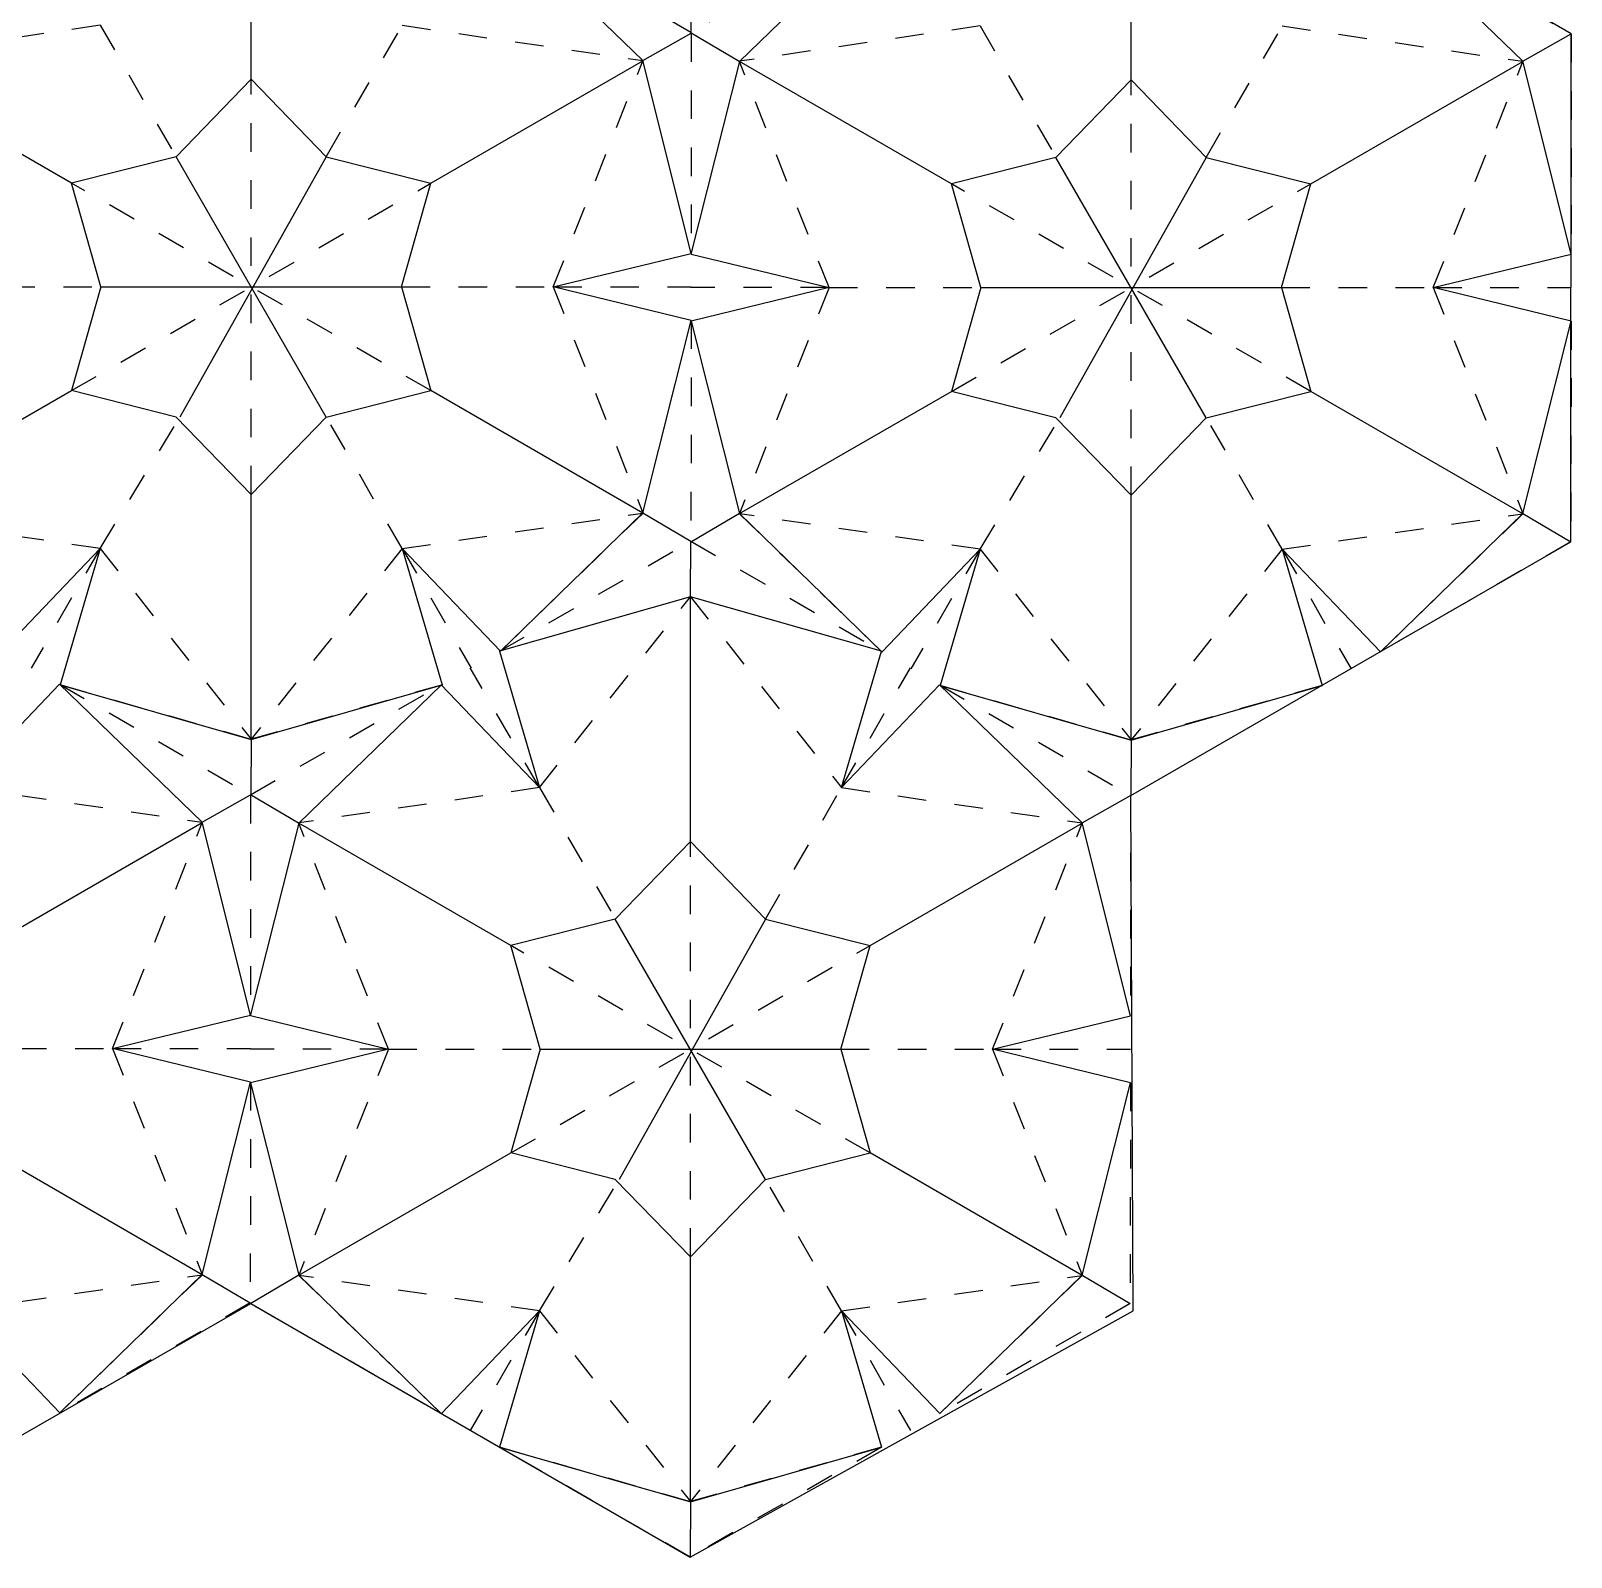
# Model space of a CAD drawing. Extents: x 8 to 204, y -288 to -10.
# Drawn here: x 127.9 to 204, y -243.4 to -168 of the extents above; entities that cross this region are included whole.
import ezdxf

# ---------------------------------------------------------------- set-up
doc = ezdxf.new("R2010")
doc.units = 0
for name, pattern in [('AI-LINETYPE-399', [2.822222, 1.411111, -1.411111]), ('AI-LINETYPE-482', [2.822222, 1.411111, -1.411111]), ('AI-LINETYPE-483', [2.822222, 1.411111, -1.411111]), ('AI-LINETYPE-484', [2.822222, 1.411111, -1.411111]), ('AI-LINETYPE-485', [2.822222, 1.411111, -1.411111]), ('AI-LINETYPE-486', [2.822222, 1.411111, -1.411111]), ('AI-LINETYPE-487', [2.822222, 1.411111, -1.411111]), ('AI-LINETYPE-488', [2.822222, 1.411111, -1.411111]), ('AI-LINETYPE-489', [2.822222, 1.411111, -1.411111]), ('AI-LINETYPE-490', [2.822222, 1.411111, -1.411111]), ('AI-LINETYPE-491', [2.822222, 1.411111, -1.411111]), ('AI-LINETYPE-492', [2.822222, 1.411111, -1.411111]), ('AI-LINETYPE-493', [2.822222, 1.411111, -1.411111]), ('AI-LINETYPE-494', [2.822222, 1.411111, -1.411111]), ('AI-LINETYPE-495', [2.822222, 1.411111, -1.411111]), ('AI-LINETYPE-499', [2.822222, 1.411111, -1.411111]), ('AI-LINETYPE-500', [2.822222, 1.411111, -1.411111]), ('AI-LINETYPE-502', [2.822222, 1.411111, -1.411111]), ('AI-LINETYPE-503', [2.822222, 1.411111, -1.411111]), ('AI-LINETYPE-506', [2.822222, 1.411111, -1.411111]), ('AI-LINETYPE-508', [2.822222, 1.411111, -1.411111]), ('AI-LINETYPE-509', [2.822222, 1.411111, -1.411111]), ('AI-LINETYPE-510', [2.822222, 1.411111, -1.411111]), ('AI-LINETYPE-511', [2.822222, 1.411111, -1.411111]), ('AI-LINETYPE-512', [2.822222, 1.411111, -1.411111]), ('AI-LINETYPE-519', [2.822222, 1.411111, -1.411111]), ('AI-LINETYPE-520', [2.822222, 1.411111, -1.411111]), ('AI-LINETYPE-523', [2.822222, 1.411111, -1.411111]), ('AI-LINETYPE-524', [2.822222, 1.411111, -1.411111]), ('AI-LINETYPE-525', [2.822222, 1.411111, -1.411111]), ('AI-LINETYPE-526', [2.822222, 1.411111, -1.411111]), ('AI-LINETYPE-527', [2.822222, 1.411111, -1.411111]), ('AI-LINETYPE-528', [2.822222, 1.411111, -1.411111]), ('AI-LINETYPE-529', [2.822222, 1.411111, -1.411111]), ('AI-LINETYPE-530', [2.822222, 1.411111, -1.411111]), ('AI-LINETYPE-531', [2.822222, 1.411111, -1.411111]), ('AI-LINETYPE-532', [2.822222, 1.411111, -1.411111]), ('AI-LINETYPE-533', [2.822222, 1.411111, -1.411111]), ('AI-LINETYPE-534', [2.822222, 1.411111, -1.411111]), ('AI-LINETYPE-535', [2.822222, 1.411111, -1.411111]), ('AI-LINETYPE-536', [2.822222, 1.411111, -1.411111]), ('AI-LINETYPE-537', [2.822222, 1.411111, -1.411111]), ('AI-LINETYPE-540', [2.822222, 1.411111, -1.411111]), ('AI-LINETYPE-541', [2.822222, 1.411111, -1.411111]), ('AI-LINETYPE-542', [2.822222, 1.411111, -1.411111]), ('AI-LINETYPE-543', [2.822222, 1.411111, -1.411111]), ('AI-LINETYPE-544', [2.822222, 1.411111, -1.411111]), ('AI-LINETYPE-545', [2.822222, 1.411111, -1.411111]), ('AI-LINETYPE-548', [2.822222, 1.411111, -1.411111]), ('AI-LINETYPE-549', [2.822222, 1.411111, -1.411111]), ('AI-LINETYPE-550', [2.822222, 1.411111, -1.411111]), ('AI-LINETYPE-551', [2.822222, 1.411111, -1.411111]), ('AI-LINETYPE-552', [2.822222, 1.411111, -1.411111]), ('AI-LINETYPE-553', [2.822222, 1.411111, -1.411111]), ('AI-LINETYPE-554', [2.822222, 1.411111, -1.411111]), ('AI-LINETYPE-558', [2.822222, 1.411111, -1.411111]), ('AI-LINETYPE-559', [2.822222, 1.411111, -1.411111]), ('AI-LINETYPE-560', [2.822222, 1.411111, -1.411111]), ('AI-LINETYPE-561', [2.822222, 1.411111, -1.411111]), ('AI-LINETYPE-562', [2.822222, 1.411111, -1.411111]), ('AI-LINETYPE-563', [2.822222, 1.411111, -1.411111]), ('AI-LINETYPE-656', [2.822222, 1.411111, -1.411111]), ('AI-LINETYPE-658', [2.822222, 1.411111, -1.411111]), ('AI-LINETYPE-664', [2.822222, 1.411111, -1.411111]), ('AI-LINETYPE-665', [2.822222, 1.411111, -1.411111]), ('AI-LINETYPE-666', [2.822222, 1.411111, -1.411111]), ('AI-LINETYPE-667', [2.822222, 1.411111, -1.411111]), ('AI-LINETYPE-675', [2.822222, 1.411111, -1.411111]), ('AI-LINETYPE-684', [2.822222, 1.411111, -1.411111]), ('AI-LINETYPE-688', [2.822222, 1.411111, -1.411111]), ('AI-LINETYPE-690', [2.822222, 1.411111, -1.411111]), ('AI-LINETYPE-691', [2.822222, 1.411111, -1.411111]), ('AI-LINETYPE-692', [2.822222, 1.411111, -1.411111]), ('AI-LINETYPE-693', [2.822222, 1.411111, -1.411111]), ('AI-LINETYPE-694', [2.822222, 1.411111, -1.411111]), ('AI-LINETYPE-695', [2.822222, 1.411111, -1.411111]), ('AI-LINETYPE-696', [2.822222, 1.411111, -1.411111]), ('AI-LINETYPE-697', [2.822222, 1.411111, -1.411111]), ('AI-LINETYPE-698', [2.822222, 1.411111, -1.411111]), ('AI-LINETYPE-699', [2.822222, 1.411111, -1.411111]), ('AI-LINETYPE-700', [2.822222, 1.411111, -1.411111]), ('AI-LINETYPE-701', [2.822222, 1.411111, -1.411111]), ('AI-LINETYPE-702', [2.822222, 1.411111, -1.411111]), ('AI-LINETYPE-703', [2.822222, 1.411111, -1.411111]), ('AI-LINETYPE-704', [2.822222, 1.411111, -1.411111]), ('AI-LINETYPE-705', [2.822222, 1.411111, -1.411111]), ('AI-LINETYPE-706', [2.822222, 1.411111, -1.411111]), ('AI-LINETYPE-707', [2.822222, 1.411111, -1.411111]), ('AI-LINETYPE-708', [2.822222, 1.411111, -1.411111]), ('AI-LINETYPE-709', [2.822222, 1.411111, -1.411111]), ('AI-LINETYPE-710', [2.822222, 1.411111, -1.411111]), ('AI-LINETYPE-711', [2.822222, 1.411111, -1.411111]), ('AI-LINETYPE-712', [2.822222, 1.411111, -1.411111]), ('AI-LINETYPE-713', [2.822222, 1.411111, -1.411111]), ('AI-LINETYPE-714', [2.822222, 1.411111, -1.411111]), ('AI-LINETYPE-715', [2.822222, 1.411111, -1.411111]), ('AI-LINETYPE-716', [2.822222, 1.411111, -1.411111]), ('AI-LINETYPE-717', [2.822222, 1.411111, -1.411111]), ('AI-LINETYPE-718', [2.822222, 1.411111, -1.411111]), ('AI-LINETYPE-719', [2.822222, 1.411111, -1.411111]), ('AI-LINETYPE-720', [2.822222, 1.411111, -1.411111]), ('AI-LINETYPE-721', [2.822222, 1.411111, -1.411111]), ('AI-LINETYPE-722', [2.822222, 1.411111, -1.411111]), ('AI-LINETYPE-723', [2.822222, 1.411111, -1.411111]), ('AI-LINETYPE-724', [2.822222, 1.411111, -1.411111]), ('AI-LINETYPE-725', [2.822222, 1.411111, -1.411111]), ('AI-LINETYPE-726', [2.822222, 1.411111, -1.411111]), ('AI-LINETYPE-727', [2.822222, 1.411111, -1.411111]), ('AI-LINETYPE-728', [2.822222, 1.411111, -1.411111]), ('AI-LINETYPE-807', [2.822222, 1.411111, -1.411111]), ('AI-LINETYPE-808', [2.822222, 1.411111, -1.411111]), ('AI-LINETYPE-809', [2.822222, 1.411111, -1.411111]), ('AI-LINETYPE-810', [2.822222, 1.411111, -1.411111]), ('AI-LINETYPE-812', [2.822222, 1.411111, -1.411111]), ('AI-LINETYPE-813', [2.822222, 1.411111, -1.411111])]:
    doc.linetypes.add(name, pattern=pattern)
for name, color, linetype in [('CUTLINE', 7, 'CONTINUOUS'), ('MOUNTAINLINE', 7, 'CONTINUOUS'), ('VALLEYLINE', 7, 'CONTINUOUS')]:
    doc.layers.add(name, color=color, linetype=linetype)

# ---------------------------------------------------------------- blocks, each defined once
blk = doc.blocks.new('BLOCK_146')
at = {"layer": 'VALLEYLINE', "color": 29, "linetype": 'AI-LINETYPE-490'}
blk.add_lwpolyline([(146.215, -193.541), (138.756, -202.964)], dxfattribs=at)
blk = doc.blocks.new('BLOCK_147')
at = {"layer": 'VALLEYLINE', "color": 29, "linetype": 'AI-LINETYPE-491'}
blk.add_lwpolyline([(131.288, -193.541), (138.746, -202.964)], dxfattribs=at)
blk = doc.blocks.new('BLOCK_148')
at = {"layer": 'VALLEYLINE', "color": 29, "linetype": 'AI-LINETYPE-492'}
blk.add_lwpolyline([(153.676, -180.615), (158.107, -191.786)], dxfattribs=at)
blk = doc.blocks.new('BLOCK_149')
at = {"layer": 'VALLEYLINE', "color": 29, "linetype": 'AI-LINETYPE-493'}
blk.add_lwpolyline([(146.213, -193.542), (158.102, -191.794)], dxfattribs=at)
blk = doc.blocks.new('BLOCK_150')
at = {"layer": 'VALLEYLINE', "color": 29, "linetype": 'AI-LINETYPE-494'}
blk.add_lwpolyline([(146.213, -167.69), (158.102, -169.438)], dxfattribs=at)
blk = doc.blocks.new('BLOCK_151')
at = {"layer": 'VALLEYLINE', "color": 29, "linetype": 'AI-LINETYPE-495'}
blk.add_lwpolyline([(153.676, -180.618), (158.107, -169.447)], dxfattribs=at)
blk = doc.blocks.new('BLOCK_155')
at = {"layer": 'VALLEYLINE', "color": 29, "linetype": 'AI-LINETYPE-499'}
blk.add_lwpolyline([(131.29, -167.69), (119.4, -169.438)], dxfattribs=at)
blk = doc.blocks.new('BLOCK_156')
at = {"layer": 'VALLEYLINE', "color": 29, "linetype": 'AI-LINETYPE-500'}
blk.add_lwpolyline([(131.29, -193.542), (119.4, -191.794)], dxfattribs=at)
blk = doc.blocks.new('BLOCK_158')
at = {"layer": 'VALLEYLINE', "color": 29, "linetype": 'AI-LINETYPE-532'}
blk.add_lwpolyline([(189.693, -193.575), (182.235, -202.998)], dxfattribs=at)
blk = doc.blocks.new('BLOCK_159')
at = {"layer": 'VALLEYLINE', "color": 29, "linetype": 'AI-LINETYPE-533'}
blk.add_lwpolyline([(174.766, -193.575), (182.225, -202.998)], dxfattribs=at)
blk = doc.blocks.new('BLOCK_160')
at = {"layer": 'VALLEYLINE', "color": 29, "linetype": 'AI-LINETYPE-534'}
blk.add_lwpolyline([(197.155, -180.649), (201.586, -191.82)], dxfattribs=at)
blk = doc.blocks.new('BLOCK_161')
at = {"layer": 'VALLEYLINE', "color": 29, "linetype": 'AI-LINETYPE-535'}
blk.add_lwpolyline([(189.691, -193.576), (201.581, -191.828)], dxfattribs=at)
blk = doc.blocks.new('BLOCK_162')
at = {"layer": 'VALLEYLINE', "color": 29, "linetype": 'AI-LINETYPE-536'}
blk.add_lwpolyline([(189.691, -167.724), (201.581, -169.473)], dxfattribs=at)
blk = doc.blocks.new('BLOCK_163')
at = {"layer": 'VALLEYLINE', "color": 29, "linetype": 'AI-LINETYPE-537'}
blk.add_lwpolyline([(197.155, -180.652), (201.586, -169.481)], dxfattribs=at)
blk = doc.blocks.new('BLOCK_166')
at = {"layer": 'VALLEYLINE', "color": 29, "linetype": 'AI-LINETYPE-540'}
blk.add_lwpolyline([(167.305, -180.652), (162.874, -169.481)], dxfattribs=at)
blk = doc.blocks.new('BLOCK_167')
at = {"layer": 'VALLEYLINE', "color": 29, "linetype": 'AI-LINETYPE-541'}
blk.add_lwpolyline([(174.768, -167.724), (162.879, -169.473)], dxfattribs=at)
blk = doc.blocks.new('BLOCK_168')
at = {"layer": 'VALLEYLINE', "color": 29, "linetype": 'AI-LINETYPE-542'}
blk.add_lwpolyline([(174.768, -193.576), (162.879, -191.828)], dxfattribs=at)
blk = doc.blocks.new('BLOCK_169')
at = {"layer": 'VALLEYLINE', "color": 29, "linetype": 'AI-LINETYPE-543'}
blk.add_lwpolyline([(167.305, -180.649), (162.874, -191.82)], dxfattribs=at)
blk = doc.blocks.new('BLOCK_196')
at = {"layer": 'VALLEYLINE', "color": 29, "linetype": 'AI-LINETYPE-664'}
blk.add_lwpolyline([(131.902, -218.243), (136.333, -229.413)], dxfattribs=at)
blk = doc.blocks.new('BLOCK_197')
at = {"layer": 'VALLEYLINE', "color": 29, "linetype": 'AI-LINETYPE-665'}
blk.add_lwpolyline([(124.439, -231.17), (136.329, -229.422)], dxfattribs=at)
blk = doc.blocks.new('BLOCK_198')
at = {"layer": 'VALLEYLINE', "color": 29, "linetype": 'AI-LINETYPE-666'}
blk.add_lwpolyline([(124.439, -205.318), (136.329, -207.066)], dxfattribs=at)
blk = doc.blocks.new('BLOCK_199')
at = {"layer": 'VALLEYLINE', "color": 29, "linetype": 'AI-LINETYPE-667'}
blk.add_lwpolyline([(131.902, -218.245), (136.333, -207.074)], dxfattribs=at)
blk = doc.blocks.new('BLOCK_206')
at = {"layer": 'VALLEYLINE', "color": 29, "linetype": 'AI-LINETYPE-699'}
blk.add_lwpolyline([(167.919, -231.203), (160.461, -240.626)], dxfattribs=at)
blk = doc.blocks.new('BLOCK_207')
at = {"layer": 'VALLEYLINE', "color": 29, "linetype": 'AI-LINETYPE-700'}
blk.add_lwpolyline([(152.993, -231.203), (160.451, -240.626)], dxfattribs=at)
blk = doc.blocks.new('BLOCK_208')
at = {"layer": 'VALLEYLINE', "color": 29, "linetype": 'AI-LINETYPE-701'}
blk.add_lwpolyline([(175.381, -218.277), (179.812, -229.448)], dxfattribs=at)
blk = doc.blocks.new('BLOCK_209')
at = {"layer": 'VALLEYLINE', "color": 29, "linetype": 'AI-LINETYPE-702'}
blk.add_lwpolyline([(167.917, -231.204), (179.807, -229.456)], dxfattribs=at)
blk = doc.blocks.new('BLOCK_210')
at = {"layer": 'VALLEYLINE', "color": 29, "linetype": 'AI-LINETYPE-703'}
blk.add_lwpolyline([(167.917, -205.352), (179.807, -207.1)], dxfattribs=at)
blk = doc.blocks.new('BLOCK_211')
at = {"layer": 'VALLEYLINE', "color": 29, "linetype": 'AI-LINETYPE-704'}
blk.add_lwpolyline([(175.381, -218.28), (179.812, -207.108)], dxfattribs=at)
blk = doc.blocks.new('BLOCK_212')
at = {"layer": 'VALLEYLINE', "color": 29, "linetype": 'AI-LINETYPE-705'}
blk.add_lwpolyline([(152.993, -205.354), (160.451, -195.931)], dxfattribs=at)
blk = doc.blocks.new('BLOCK_213')
at = {"layer": 'VALLEYLINE', "color": 29, "linetype": 'AI-LINETYPE-706'}
blk.add_lwpolyline([(160.461, -195.93), (167.919, -205.354)], dxfattribs=at)
blk = doc.blocks.new('BLOCK_214')
at = {"layer": 'VALLEYLINE', "color": 29, "linetype": 'AI-LINETYPE-707'}
blk.add_lwpolyline([(145.531, -218.28), (141.1, -207.108)], dxfattribs=at)
blk = doc.blocks.new('BLOCK_215')
at = {"layer": 'VALLEYLINE', "color": 29, "linetype": 'AI-LINETYPE-708'}
blk.add_lwpolyline([(152.995, -205.352), (141.105, -207.1)], dxfattribs=at)
blk = doc.blocks.new('BLOCK_216')
at = {"layer": 'VALLEYLINE', "color": 29, "linetype": 'AI-LINETYPE-709'}
blk.add_lwpolyline([(152.995, -231.204), (141.105, -229.456)], dxfattribs=at)
blk = doc.blocks.new('BLOCK_217')
at = {"layer": 'VALLEYLINE', "color": 29, "linetype": 'AI-LINETYPE-710'}
blk.add_lwpolyline([(145.531, -218.277), (141.1, -229.448)], dxfattribs=at)
blk = doc.blocks.new('BLOCK_386')
at = {"layer": 'MOUNTAINLINE', "color": 29}
blk.add_lwpolyline([(142.464, -187.046), (138.751, -190.872)], dxfattribs=at)
blk = doc.blocks.new('BLOCK_387')
at = {"layer": 'MOUNTAINLINE', "color": 29}
blk.add_lwpolyline([(135.039, -187.046), (138.751, -190.872)], dxfattribs=at)
blk = doc.blocks.new('BLOCK_388')
at = {"layer": 'MOUNTAINLINE', "color": 29}
blk.add_lwpolyline([(146.176, -180.616), (147.633, -185.744)], dxfattribs=at)
blk = doc.blocks.new('BLOCK_389')
at = {"layer": 'MOUNTAINLINE', "color": 29}
blk.add_lwpolyline([(142.464, -187.046), (147.633, -185.744)], dxfattribs=at)
blk = doc.blocks.new('BLOCK_390')
at = {"layer": 'MOUNTAINLINE', "color": 29}
blk.add_lwpolyline([(142.464, -174.186), (147.633, -175.488)], dxfattribs=at)
blk = doc.blocks.new('BLOCK_391')
at = {"layer": 'MOUNTAINLINE', "color": 29}
blk.add_lwpolyline([(146.176, -180.616), (147.633, -175.488)], dxfattribs=at)
blk = doc.blocks.new('BLOCK_392')
at = {"layer": 'MOUNTAINLINE', "color": 29}
blk.add_lwpolyline([(135.039, -174.186), (138.751, -170.36)], dxfattribs=at)
blk = doc.blocks.new('BLOCK_393')
at = {"layer": 'MOUNTAINLINE', "color": 29}
blk.add_lwpolyline([(142.464, -174.186), (138.751, -170.36)], dxfattribs=at)
blk = doc.blocks.new('BLOCK_394')
at = {"layer": 'MOUNTAINLINE', "color": 29}
blk.add_lwpolyline([(131.326, -180.616), (129.87, -175.488)], dxfattribs=at)
blk = doc.blocks.new('BLOCK_395')
at = {"layer": 'MOUNTAINLINE', "color": 29}
blk.add_lwpolyline([(135.039, -174.186), (129.87, -175.488)], dxfattribs=at)
blk = doc.blocks.new('BLOCK_396')
at = {"layer": 'MOUNTAINLINE', "color": 29}
blk.add_lwpolyline([(135.039, -187.046), (129.87, -185.744)], dxfattribs=at)
blk = doc.blocks.new('BLOCK_397')
at = {"layer": 'MOUNTAINLINE', "color": 29}
blk.add_lwpolyline([(131.326, -180.616), (129.87, -185.744)], dxfattribs=at)
blk = doc.blocks.new('BLOCK_398')
at = {"layer": 'MOUNTAINLINE', "color": 29}
blk.add_lwpolyline([(185.942, -187.081), (182.23, -190.906)], dxfattribs=at)
blk = doc.blocks.new('BLOCK_399')
at = {"layer": 'MOUNTAINLINE', "color": 29}
blk.add_lwpolyline([(178.517, -187.081), (182.23, -190.906)], dxfattribs=at)
blk = doc.blocks.new('BLOCK_400')
at = {"layer": 'MOUNTAINLINE', "color": 29}
blk.add_lwpolyline([(189.655, -180.651), (191.111, -185.778)], dxfattribs=at)
blk = doc.blocks.new('BLOCK_401')
at = {"layer": 'MOUNTAINLINE', "color": 29}
blk.add_lwpolyline([(185.942, -187.081), (191.111, -185.778)], dxfattribs=at)
blk = doc.blocks.new('BLOCK_402')
at = {"layer": 'MOUNTAINLINE', "color": 29}
blk.add_lwpolyline([(185.942, -174.22), (191.111, -175.522)], dxfattribs=at)
blk = doc.blocks.new('BLOCK_403')
at = {"layer": 'MOUNTAINLINE', "color": 29}
blk.add_lwpolyline([(189.655, -180.65), (191.111, -175.522)], dxfattribs=at)
blk = doc.blocks.new('BLOCK_404')
at = {"layer": 'MOUNTAINLINE', "color": 29}
blk.add_lwpolyline([(178.517, -174.22), (182.23, -170.395)], dxfattribs=at)
blk = doc.blocks.new('BLOCK_405')
at = {"layer": 'MOUNTAINLINE', "color": 29}
blk.add_lwpolyline([(185.942, -174.22), (182.23, -170.395)], dxfattribs=at)
blk = doc.blocks.new('BLOCK_406')
at = {"layer": 'MOUNTAINLINE', "color": 29}
blk.add_lwpolyline([(174.805, -180.65), (173.348, -175.522)], dxfattribs=at)
blk = doc.blocks.new('BLOCK_407')
at = {"layer": 'MOUNTAINLINE', "color": 29}
blk.add_lwpolyline([(178.517, -174.22), (173.348, -175.522)], dxfattribs=at)
blk = doc.blocks.new('BLOCK_408')
at = {"layer": 'MOUNTAINLINE', "color": 29}
blk.add_lwpolyline([(178.517, -187.081), (173.348, -185.778)], dxfattribs=at)
blk = doc.blocks.new('BLOCK_409')
at = {"layer": 'MOUNTAINLINE', "color": 29}
blk.add_lwpolyline([(174.805, -180.651), (173.348, -185.778)], dxfattribs=at)
blk = doc.blocks.new('BLOCK_446')
at = {"layer": 'MOUNTAINLINE', "color": 29}
blk.add_lwpolyline([(164.168, -224.708), (160.456, -228.534)], dxfattribs=at)
blk = doc.blocks.new('BLOCK_447')
at = {"layer": 'MOUNTAINLINE', "color": 29}
blk.add_lwpolyline([(156.744, -224.708), (160.456, -228.534)], dxfattribs=at)
blk = doc.blocks.new('BLOCK_448')
at = {"layer": 'MOUNTAINLINE', "color": 29}
blk.add_lwpolyline([(167.881, -218.278), (169.337, -223.406)], dxfattribs=at)
blk = doc.blocks.new('BLOCK_449')
at = {"layer": 'MOUNTAINLINE', "color": 29}
blk.add_lwpolyline([(164.168, -224.708), (169.337, -223.406)], dxfattribs=at)
blk = doc.blocks.new('BLOCK_450')
at = {"layer": 'MOUNTAINLINE', "color": 29}
blk.add_lwpolyline([(164.168, -211.848), (169.337, -213.15)], dxfattribs=at)
blk = doc.blocks.new('BLOCK_451')
at = {"layer": 'MOUNTAINLINE', "color": 29}
blk.add_lwpolyline([(167.881, -218.278), (169.337, -213.15)], dxfattribs=at)
blk = doc.blocks.new('BLOCK_452')
at = {"layer": 'MOUNTAINLINE', "color": 29}
blk.add_lwpolyline([(156.744, -211.848), (160.456, -208.022)], dxfattribs=at)
blk = doc.blocks.new('BLOCK_453')
at = {"layer": 'MOUNTAINLINE', "color": 29}
blk.add_lwpolyline([(164.168, -211.848), (160.456, -208.022)], dxfattribs=at)
blk = doc.blocks.new('BLOCK_454')
at = {"layer": 'MOUNTAINLINE', "color": 29}
blk.add_lwpolyline([(153.031, -218.278), (151.575, -213.15)], dxfattribs=at)
blk = doc.blocks.new('BLOCK_455')
at = {"layer": 'MOUNTAINLINE', "color": 29}
blk.add_lwpolyline([(156.744, -211.848), (151.575, -213.15)], dxfattribs=at)
blk = doc.blocks.new('BLOCK_456')
at = {"layer": 'MOUNTAINLINE', "color": 29}
blk.add_lwpolyline([(156.744, -224.708), (151.575, -223.406)], dxfattribs=at)
blk = doc.blocks.new('BLOCK_457')
at = {"layer": 'MOUNTAINLINE', "color": 29}
blk.add_lwpolyline([(153.031, -218.278), (151.575, -223.406)], dxfattribs=at)

msp = doc.modelspace()

# ---------------------------------------------------------------- linework, layer by layer
at = {"layer": 'CUTLINE', "color": 29}
msp.add_lwpolyline([(8.336, -155.417), (30.06, -167.982), (30.07, -193.11), (8.287, -205.61), (8.296, -230.738), (30.001, -243.272), (51.775, -230.773), (73.48, -243.306), (95.253, -230.807), (116.958, -243.341), (138.732, -230.841), (160.437, -243.375), (182.335, -231.204), (182.21, -205.747), (203.954, -193.216), (203.974, -168.119), (182.22, -155.522)], dxfattribs=at)
at = {"layer": 'MOUNTAINLINE', "color": 29}
for points in [[(138.751, -170.36), (138.756, -158.268)], [(182.23, -170.395), (182.235, -158.303)], [(160.496, -178.961), (158.102, -169.438), (151.058, -162.614)], [(169.924, -162.647), (162.878, -169.487), (160.473, -178.994)], [(203.974, -178.995), (201.581, -169.473), (194.537, -162.648)], [(160.5, -165.304), (160.476, -168.053)], [(158.102, -169.438), (160.496, -168.085)], [(162.864, -169.481), (160.496, -168.085)], [(201.581, -169.473), (203.974, -168.119)], [(129.87, -175.488), (119.4, -169.452)], [(147.633, -175.488), (158.107, -169.447)], [(173.348, -175.522), (162.878, -169.487)], [(191.111, -175.522), (201.586, -169.481)], [(142.464, -187.046), (135.039, -174.186)], [(142.464, -174.186), (135.23, -187.046)], [(185.942, -187.081), (178.517, -174.22)], [(185.942, -174.22), (178.708, -187.081)], [(160.496, -182.274), (153.676, -180.615), (160.496, -178.961)], [(160.486, -178.993), (167.305, -180.652), (160.486, -182.305)], [(203.974, -182.308), (197.155, -180.649), (203.974, -178.995)], [(131.326, -180.616), (146.176, -180.616)], [(174.805, -180.65), (189.655, -180.651)], [(151.066, -198.62), (158.107, -191.786), (160.496, -182.274)], [(160.486, -182.305), (162.883, -191.817), (169.912, -198.653)], [(194.545, -198.654), (201.586, -191.82), (203.974, -182.308)], [(119.405, -191.783), (129.87, -185.744)], [(158.102, -191.794), (147.633, -185.744)], [(162.883, -191.817), (173.348, -185.778)], [(201.581, -191.828), (191.111, -185.778)], [(138.751, -202.972), (138.751, -190.872)], [(182.23, -203.006), (182.23, -190.906)], [(158.107, -191.786), (160.476, -193.181)], [(162.874, -191.817), (160.505, -193.213)], [(201.586, -191.82), (203.954, -193.216)], [(160.451, -195.931), (160.476, -193.181)], [(126.438, -198.627), (131.29, -193.542), (129.312, -200.274)], [(151.066, -198.62), (146.213, -193.542), (148.183, -200.281)], [(169.917, -198.661), (174.768, -193.576), (172.791, -200.309)], [(194.545, -198.654), (189.691, -193.576), (191.662, -200.316)], [(169.895, -198.619), (160.451, -195.931), (151.019, -198.618)], [(160.456, -208.022), (160.461, -195.93)], [(129.285, -200.241), (124.441, -205.319), (126.416, -198.585)], [(151.019, -198.618), (152.995, -205.352), (148.141, -200.274)], [(172.763, -200.275), (167.919, -205.354), (169.895, -198.619)], [(138.722, -216.589), (136.329, -207.066), (129.285, -200.241)], [(129.312, -200.274), (138.751, -202.972), (148.183, -200.281)], [(148.151, -200.274), (141.104, -207.114), (138.7, -216.622)], [(182.2, -216.623), (179.807, -207.1), (172.763, -200.275)], [(172.791, -200.309), (182.23, -203.006), (191.662, -200.316)], [(138.756, -202.964), (138.732, -205.713)], [(182.235, -202.998), (182.21, -205.747)], [(136.329, -207.066), (138.722, -205.713)], [(141.09, -207.108), (138.722, -205.713)], [(179.807, -207.1), (182.2, -205.747)], [(125.859, -213.116), (136.333, -207.074)], [(151.575, -213.15), (141.104, -207.114)], [(169.337, -213.15), (179.812, -207.108)], [(164.168, -224.708), (156.744, -211.848)], [(164.168, -211.848), (156.934, -224.708)], [(138.722, -219.901), (131.902, -218.243), (138.722, -216.589)], [(138.712, -216.621), (145.531, -218.28), (138.712, -219.933)], [(182.2, -219.936), (175.381, -218.277), (182.2, -216.623)], [(153.031, -218.278), (167.881, -218.278)], [(129.292, -236.247), (136.333, -229.413), (138.722, -219.901)], [(138.712, -219.933), (141.11, -229.445), (148.138, -236.28)], [(172.771, -236.282), (179.812, -229.448), (182.2, -219.936)], [(136.329, -229.422), (125.859, -223.371)], [(141.11, -229.445), (151.575, -223.406)], [(179.807, -229.456), (169.337, -223.406)], [(160.456, -240.634), (160.456, -228.534)], [(136.333, -229.413), (138.702, -230.809)], [(141.1, -229.445), (138.732, -230.841)], [(179.812, -229.448), (182.181, -230.843)], [(129.292, -236.247), (124.439, -231.17), (126.41, -237.909)], [(148.143, -236.289), (152.995, -231.204), (151.017, -237.937)], [(172.771, -236.282), (167.917, -231.204), (169.888, -237.943)], [(151.017, -237.937), (160.456, -240.634), (169.888, -237.943)], [(160.461, -240.626), (160.437, -243.375)]]:
    msp.add_lwpolyline(points, dxfattribs=at)
at = {"layer": 'VALLEYLINE', "color": 29, "linetype": 'AI-LINETYPE-399'}
msp.add_lwpolyline([(169.932, -162.616), (160.476, -168.053), (151.056, -162.615)], dxfattribs=at)
at = {"layer": 'VALLEYLINE', "color": 29, "linetype": 'AI-LINETYPE-554'}
msp.add_lwpolyline([(194.537, -162.648), (203.974, -168.119), (203.974, -178.995)], dxfattribs=at)
at = {"layer": 'VALLEYLINE', "color": 29, "linetype": 'AI-LINETYPE-508'}
msp.add_lwpolyline([(131.288, -167.691), (135.039, -174.186)], dxfattribs=at)
at = {"layer": 'VALLEYLINE', "color": 29, "linetype": 'AI-LINETYPE-485'}
msp.add_lwpolyline([(142.464, -174.186), (146.215, -167.691)], dxfattribs=at)
at = {"layer": 'VALLEYLINE', "color": 29, "linetype": 'AI-LINETYPE-512'}
msp.add_lwpolyline([(160.496, -168.085), (160.496, -178.961)], dxfattribs=at)
at = {"layer": 'VALLEYLINE', "color": 29, "linetype": 'AI-LINETYPE-558'}
msp.add_lwpolyline([(160.496, -168.085), (160.496, -168.085)], dxfattribs=at)
at = {"layer": 'VALLEYLINE', "color": 29, "linetype": 'AI-LINETYPE-550'}
msp.add_lwpolyline([(174.766, -167.726), (178.517, -174.22)], dxfattribs=at)
at = {"layer": 'VALLEYLINE', "color": 29, "linetype": 'AI-LINETYPE-527'}
msp.add_lwpolyline([(185.942, -174.22), (189.693, -167.726)], dxfattribs=at)
at = {"layer": 'VALLEYLINE', "color": 29, "linetype": 'AI-LINETYPE-510'}
msp.add_lwpolyline([(138.751, -190.872), (138.751, -170.36)], dxfattribs=at)
at = {"layer": 'VALLEYLINE', "color": 29, "linetype": 'AI-LINETYPE-552'}
msp.add_lwpolyline([(182.23, -190.906), (182.23, -170.395)], dxfattribs=at)
at = {"layer": 'VALLEYLINE', "color": 29, "linetype": 'AI-LINETYPE-509'}
msp.add_lwpolyline([(129.87, -185.744), (147.633, -175.488)], dxfattribs=at)
at = {"layer": 'VALLEYLINE', "color": 29, "linetype": 'AI-LINETYPE-511'}
msp.add_lwpolyline([(147.633, -185.744), (129.87, -175.488)], dxfattribs=at)
at = {"layer": 'VALLEYLINE', "color": 29, "linetype": 'AI-LINETYPE-551'}
msp.add_lwpolyline([(173.348, -185.778), (191.111, -175.522)], dxfattribs=at)
at = {"layer": 'VALLEYLINE', "color": 29, "linetype": 'AI-LINETYPE-553'}
msp.add_lwpolyline([(191.111, -185.778), (173.348, -175.522)], dxfattribs=at)
at = {"layer": 'VALLEYLINE', "color": 29, "linetype": 'AI-LINETYPE-559'}
msp.add_lwpolyline([(160.476, -178.993), (160.476, -178.993)], dxfattribs=at)
at = {"layer": 'VALLEYLINE', "color": 29, "linetype": 'AI-LINETYPE-489'}
msp.add_lwpolyline([(123.826, -180.618), (131.326, -180.616)], dxfattribs=at)
at = {"layer": 'VALLEYLINE', "color": 29, "linetype": 'AI-LINETYPE-486'}
msp.add_lwpolyline([(146.176, -180.616), (153.676, -180.618)], dxfattribs=at)
at = {"layer": 'VALLEYLINE', "color": 29, "linetype": 'AI-LINETYPE-503'}
msp.add_lwpolyline([(153.676, -180.615), (160.493, -180.62)], dxfattribs=at)
at = {"layer": 'VALLEYLINE', "color": 29, "linetype": 'AI-LINETYPE-549'}
msp.add_lwpolyline([(167.305, -180.652), (160.473, -180.649)], dxfattribs=at)
at = {"layer": 'VALLEYLINE', "color": 29, "linetype": 'AI-LINETYPE-531'}
msp.add_lwpolyline([(167.305, -180.652), (174.805, -180.65)], dxfattribs=at)
at = {"layer": 'VALLEYLINE', "color": 29, "linetype": 'AI-LINETYPE-528'}
msp.add_lwpolyline([(189.655, -180.651), (197.155, -180.652)], dxfattribs=at)
at = {"layer": 'VALLEYLINE', "color": 29, "linetype": 'AI-LINETYPE-545'}
msp.add_lwpolyline([(197.155, -180.649), (203.972, -180.655)], dxfattribs=at)
at = {"layer": 'VALLEYLINE', "color": 29, "linetype": 'AI-LINETYPE-520'}
msp.add_lwpolyline([(160.496, -182.274), (160.476, -193.181)], dxfattribs=at)
at = {"layer": 'VALLEYLINE', "color": 29, "linetype": 'AI-LINETYPE-563'}
msp.add_lwpolyline([(160.486, -182.305), (160.486, -182.305)], dxfattribs=at)
at = {"layer": 'VALLEYLINE', "color": 29, "linetype": 'AI-LINETYPE-560'}
msp.add_lwpolyline([(203.974, -182.308), (203.954, -193.216), (194.535, -198.654)], dxfattribs=at)
at = {"layer": 'VALLEYLINE', "color": 29, "linetype": 'AI-LINETYPE-488'}
msp.add_lwpolyline([(131.288, -193.541), (135.23, -187.046)], dxfattribs=at)
at = {"layer": 'VALLEYLINE', "color": 29, "linetype": 'AI-LINETYPE-487'}
msp.add_lwpolyline([(146.213, -193.542), (142.464, -187.046)], dxfattribs=at)
at = {"layer": 'VALLEYLINE', "color": 29, "linetype": 'AI-LINETYPE-530'}
msp.add_lwpolyline([(174.766, -193.575), (178.708, -187.081)], dxfattribs=at)
at = {"layer": 'VALLEYLINE', "color": 29, "linetype": 'AI-LINETYPE-529'}
msp.add_lwpolyline([(189.691, -193.576), (185.942, -187.081)], dxfattribs=at)
at = {"layer": 'VALLEYLINE', "color": 29, "linetype": 'AI-LINETYPE-484'}
msp.add_lwpolyline([(158.112, -191.794), (151.066, -198.62)], dxfattribs=at)
at = {"layer": 'VALLEYLINE', "color": 29, "linetype": 'AI-LINETYPE-523'}
msp.add_lwpolyline([(169.927, -198.661), (162.879, -191.828)], dxfattribs=at)
at = {"layer": 'VALLEYLINE', "color": 29, "linetype": 'AI-LINETYPE-526'}
msp.add_lwpolyline([(201.59, -191.828), (194.545, -198.654)], dxfattribs=at)
at = {"layer": 'VALLEYLINE', "color": 29, "linetype": 'AI-LINETYPE-722'}
msp.add_lwpolyline([(151.019, -198.618), (160.476, -193.181), (169.895, -198.619)], dxfattribs=at)
at = {"layer": 'VALLEYLINE', "color": 29, "linetype": 'AI-LINETYPE-562'}
msp.add_lwpolyline([(160.505, -193.213), (160.505, -193.213)], dxfattribs=at)
at = {"layer": 'VALLEYLINE', "color": 29, "linetype": 'AI-LINETYPE-506'}
msp.add_lwpolyline([(131.29, -193.542), (127.874, -199.45)], dxfattribs=at)
at = {"layer": 'VALLEYLINE', "color": 29, "linetype": 'AI-LINETYPE-502'}
msp.add_lwpolyline([(146.213, -193.542), (149.623, -199.45)], dxfattribs=at)
at = {"layer": 'VALLEYLINE', "color": 29, "linetype": 'AI-LINETYPE-548'}
msp.add_lwpolyline([(174.768, -193.576), (171.353, -199.484)], dxfattribs=at)
at = {"layer": 'VALLEYLINE', "color": 29, "linetype": 'AI-LINETYPE-544'}
msp.add_lwpolyline([(189.691, -193.576), (193.102, -199.484)], dxfattribs=at)
at = {"layer": 'VALLEYLINE', "color": 29, "linetype": 'AI-LINETYPE-519'}
msp.add_lwpolyline([(151.056, -198.62), (151.056, -198.62)], dxfattribs=at)
at = {"layer": 'VALLEYLINE', "color": 29, "linetype": 'AI-LINETYPE-561'}
msp.add_lwpolyline([(169.925, -198.651), (169.925, -198.651)], dxfattribs=at)
at = {"layer": 'VALLEYLINE', "color": 29, "linetype": 'AI-LINETYPE-714'}
msp.add_lwpolyline([(152.993, -205.354), (149.579, -199.444)], dxfattribs=at)
at = {"layer": 'VALLEYLINE', "color": 29, "linetype": 'AI-LINETYPE-713'}
msp.add_lwpolyline([(167.919, -205.354), (171.328, -199.441)], dxfattribs=at)
at = {"layer": 'VALLEYLINE', "color": 29, "linetype": 'AI-LINETYPE-684'}
msp.add_lwpolyline([(129.285, -200.241), (138.722, -205.713), (138.722, -216.589)], dxfattribs=at)
at = {"layer": 'VALLEYLINE', "color": 29, "linetype": 'AI-LINETYPE-482'}
msp.add_lwpolyline([(138.751, -202.972), (129.317, -200.283)], dxfattribs=at)
at = {"layer": 'VALLEYLINE', "color": 29, "linetype": 'AI-LINETYPE-723'}
msp.add_lwpolyline([(138.722, -205.713), (148.141, -200.274)], dxfattribs=at)
at = {"layer": 'VALLEYLINE', "color": 29, "linetype": 'AI-LINETYPE-483'}
msp.add_lwpolyline([(148.198, -200.276), (138.756, -202.964)], dxfattribs=at)
at = {"layer": 'VALLEYLINE', "color": 29, "linetype": 'AI-LINETYPE-721'}
msp.add_lwpolyline([(172.763, -200.275), (182.2, -205.747), (182.2, -216.623)], dxfattribs=at)
at = {"layer": 'VALLEYLINE', "color": 29, "linetype": 'AI-LINETYPE-524'}
msp.add_lwpolyline([(182.23, -203.006), (172.796, -200.317)], dxfattribs=at)
at = {"layer": 'VALLEYLINE', "color": 29, "linetype": 'AI-LINETYPE-525'}
msp.add_lwpolyline([(191.676, -200.311), (182.235, -202.998)], dxfattribs=at)
at = {"layer": 'VALLEYLINE', "color": 29, "linetype": 'AI-LINETYPE-717'}
msp.add_lwpolyline([(152.993, -205.354), (156.744, -211.848)], dxfattribs=at)
at = {"layer": 'VALLEYLINE', "color": 29, "linetype": 'AI-LINETYPE-694'}
msp.add_lwpolyline([(164.168, -211.848), (167.919, -205.354)], dxfattribs=at)
at = {"layer": 'VALLEYLINE', "color": 29, "linetype": 'AI-LINETYPE-719'}
msp.add_lwpolyline([(160.456, -228.534), (160.456, -208.022)], dxfattribs=at)
at = {"layer": 'VALLEYLINE', "color": 29, "linetype": 'AI-LINETYPE-718'}
msp.add_lwpolyline([(151.575, -223.406), (169.337, -213.15)], dxfattribs=at)
at = {"layer": 'VALLEYLINE', "color": 29, "linetype": 'AI-LINETYPE-720'}
msp.add_lwpolyline([(169.337, -223.406), (151.575, -213.15)], dxfattribs=at)
at = {"layer": 'VALLEYLINE', "color": 29, "linetype": 'AI-LINETYPE-724'}
msp.add_lwpolyline([(138.702, -216.621), (138.702, -216.621)], dxfattribs=at)
at = {"layer": 'VALLEYLINE', "color": 29, "linetype": 'AI-LINETYPE-658'}
msp.add_lwpolyline([(124.402, -218.244), (131.902, -218.245)], dxfattribs=at)
at = {"layer": 'VALLEYLINE', "color": 29, "linetype": 'AI-LINETYPE-675'}
msp.add_lwpolyline([(131.902, -218.243), (138.72, -218.248)], dxfattribs=at)
at = {"layer": 'VALLEYLINE', "color": 29, "linetype": 'AI-LINETYPE-716'}
msp.add_lwpolyline([(145.531, -218.28), (138.7, -218.277)], dxfattribs=at)
at = {"layer": 'VALLEYLINE', "color": 29, "linetype": 'AI-LINETYPE-698'}
msp.add_lwpolyline([(145.531, -218.28), (153.031, -218.278)], dxfattribs=at)
at = {"layer": 'VALLEYLINE', "color": 29, "linetype": 'AI-LINETYPE-695'}
msp.add_lwpolyline([(167.881, -218.278), (175.381, -218.28)], dxfattribs=at)
at = {"layer": 'VALLEYLINE', "color": 29, "linetype": 'AI-LINETYPE-712'}
msp.add_lwpolyline([(175.381, -218.277), (182.198, -218.282)], dxfattribs=at)
at = {"layer": 'VALLEYLINE', "color": 29, "linetype": 'AI-LINETYPE-688'}
msp.add_lwpolyline([(138.722, -219.901), (138.702, -230.809), (129.283, -236.247)], dxfattribs=at)
at = {"layer": 'VALLEYLINE', "color": 29, "linetype": 'AI-LINETYPE-728'}
msp.add_lwpolyline([(138.712, -219.933), (138.712, -219.933)], dxfattribs=at)
at = {"layer": 'VALLEYLINE', "color": 29, "linetype": 'AI-LINETYPE-726'}
msp.add_lwpolyline([(182.2, -219.936), (182.181, -230.843), (172.761, -236.282)], dxfattribs=at)
at = {"layer": 'VALLEYLINE', "color": 29, "linetype": 'AI-LINETYPE-697'}
msp.add_lwpolyline([(152.993, -231.203), (156.934, -224.708)], dxfattribs=at)
at = {"layer": 'VALLEYLINE', "color": 29, "linetype": 'AI-LINETYPE-696'}
msp.add_lwpolyline([(167.917, -231.204), (164.168, -224.708)], dxfattribs=at)
at = {"layer": 'VALLEYLINE', "color": 29, "linetype": 'AI-LINETYPE-656'}
msp.add_lwpolyline([(136.338, -229.422), (129.292, -236.247)], dxfattribs=at)
at = {"layer": 'VALLEYLINE', "color": 29, "linetype": 'AI-LINETYPE-690'}
msp.add_lwpolyline([(148.153, -236.289), (141.105, -229.456)], dxfattribs=at)
at = {"layer": 'VALLEYLINE', "color": 29, "linetype": 'AI-LINETYPE-693'}
msp.add_lwpolyline([(179.817, -229.456), (172.771, -236.282)], dxfattribs=at)
at = {"layer": 'VALLEYLINE', "color": 29, "linetype": 'AI-LINETYPE-727'}
msp.add_lwpolyline([(138.732, -230.841), (148.151, -236.279)], dxfattribs=at)
at = {"layer": 'VALLEYLINE', "color": 29, "linetype": 'AI-LINETYPE-809'}
msp.add_lwpolyline([(138.732, -230.841), (138.732, -230.841)], dxfattribs=at)
at = {"layer": 'VALLEYLINE', "color": 29, "linetype": 'AI-LINETYPE-715'}
msp.add_lwpolyline([(152.995, -231.204), (149.579, -237.112)], dxfattribs=at)
at = {"layer": 'VALLEYLINE', "color": 29, "linetype": 'AI-LINETYPE-711'}
msp.add_lwpolyline([(167.917, -231.204), (171.328, -237.112)], dxfattribs=at)
at = {"layer": 'VALLEYLINE', "color": 29, "linetype": 'AI-LINETYPE-810'}
msp.add_lwpolyline([(129.275, -236.278), (129.275, -236.278)], dxfattribs=at)
at = {"layer": 'VALLEYLINE', "color": 29, "linetype": 'AI-LINETYPE-808'}
msp.add_lwpolyline([(148.151, -236.279), (148.151, -236.279)], dxfattribs=at)
at = {"layer": 'VALLEYLINE', "color": 29, "linetype": 'AI-LINETYPE-812'}
msp.add_lwpolyline([(172.754, -236.312), (172.754, -236.312)], dxfattribs=at)
at = {"layer": 'VALLEYLINE', "color": 29, "linetype": 'AI-LINETYPE-725'}
msp.add_lwpolyline([(169.893, -237.938), (160.437, -243.375), (151.017, -237.937)], dxfattribs=at)
at = {"layer": 'VALLEYLINE', "color": 29, "linetype": 'AI-LINETYPE-807'}
msp.add_lwpolyline([(151.019, -237.935), (151.019, -237.935)], dxfattribs=at)
at = {"layer": 'VALLEYLINE', "color": 29, "linetype": 'AI-LINETYPE-691'}
msp.add_lwpolyline([(160.456, -240.634), (151.021, -237.945)], dxfattribs=at)
at = {"layer": 'VALLEYLINE', "color": 29, "linetype": 'AI-LINETYPE-692'}
msp.add_lwpolyline([(169.902, -237.938), (160.461, -240.626)], dxfattribs=at)
at = {"layer": 'VALLEYLINE', "color": 29, "linetype": 'AI-LINETYPE-813'}
msp.add_lwpolyline([(169.876, -237.968), (169.876, -237.968)], dxfattribs=at)

# ---------------------------------------------------------------- block references
at = {"layer": 'MOUNTAINLINE'}
for name in ['BLOCK_392', 'BLOCK_393', 'BLOCK_404', 'BLOCK_405', 'BLOCK_395', 'BLOCK_390', 'BLOCK_407', 'BLOCK_402', 'BLOCK_394', 'BLOCK_391', 'BLOCK_406', 'BLOCK_403', 'BLOCK_397', 'BLOCK_388', 'BLOCK_409', 'BLOCK_400', 'BLOCK_396', 'BLOCK_389', 'BLOCK_408', 'BLOCK_401', 'BLOCK_387', 'BLOCK_386', 'BLOCK_399', 'BLOCK_398', 'BLOCK_452', 'BLOCK_453', 'BLOCK_455', 'BLOCK_450', 'BLOCK_454', 'BLOCK_451', 'BLOCK_457', 'BLOCK_448', 'BLOCK_456', 'BLOCK_449', 'BLOCK_447', 'BLOCK_446']:
    msp.add_blockref(name, (0, 0), dxfattribs=at)
at = {"layer": 'VALLEYLINE'}
for name in ['BLOCK_155', 'BLOCK_150', 'BLOCK_167', 'BLOCK_162', 'BLOCK_151', 'BLOCK_166', 'BLOCK_163', 'BLOCK_148', 'BLOCK_169', 'BLOCK_160', 'BLOCK_156', 'BLOCK_149', 'BLOCK_168', 'BLOCK_161', 'BLOCK_147', 'BLOCK_146', 'BLOCK_159', 'BLOCK_158', 'BLOCK_212', 'BLOCK_213', 'BLOCK_198', 'BLOCK_215', 'BLOCK_210', 'BLOCK_199', 'BLOCK_214', 'BLOCK_211', 'BLOCK_196', 'BLOCK_217', 'BLOCK_208', 'BLOCK_197', 'BLOCK_216', 'BLOCK_209', 'BLOCK_207', 'BLOCK_206']:
    msp.add_blockref(name, (0, 0), dxfattribs=at)

doc.saveas('drawing.dxf')
